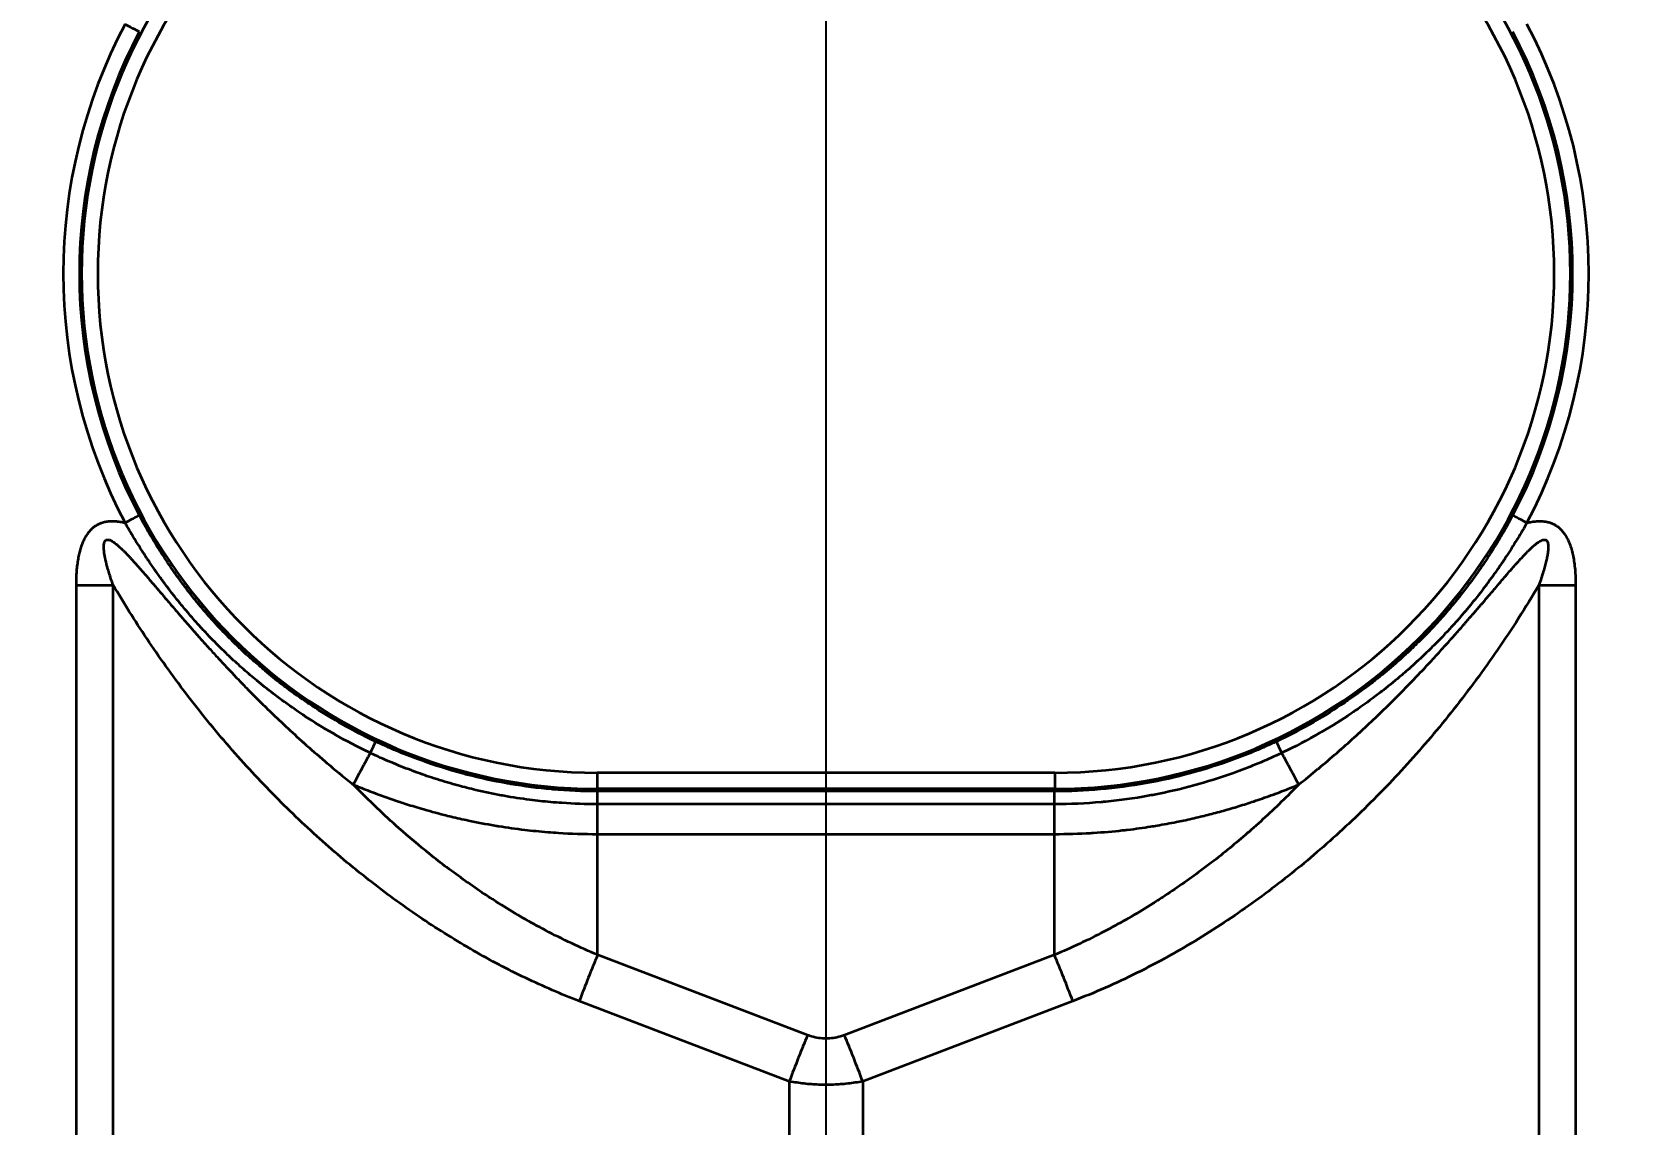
# Model space of a CAD drawing. Header units: millimetres. Extents: x 68 to 2000, y 100 to 2870.
# Drawn here: x 624.77 to 674.15, y 1782.25 to 1816.18 of the extents above; entities that cross this region are included whole.
import ezdxf

# ---------------------------------------------------------------- set-up
doc = ezdxf.new("R2010")
doc.units = ezdxf.units.MM
doc.header["$LTSCALE"] = 10
doc.layers.add('Bemaßung (ISO)', color=7, linetype='Continuous', lineweight=25)
doc.layers.add('Sichtbar schmal (ISO)', color=7, linetype='Continuous', lineweight=35)
doc.styles.add('Notiztext (DIN)', font='verdana.ttf')
doc.dimstyles.new('Standard (DIN)', dxfattribs={"dimscale": 10, "dimtxt": 2.5, "dimasz": 2.5, "dimexe": 2, "dimexo": 4, "dimgap": 0.5, "dimtad": 1, "dimdec": 1, "dimrnd": 1e-08, "dimtxsty": 'Notiztext (DIN)', "dimcen": 0.09, "dimclrd": 256, "dimclre": 256, "dimclrt": 256, "dimadec": 0, "dimazin": 2, "dimtfac": 1, "dimtmove": 0, "dimatfit": 3, "dimfxl": 0, "dimtolj": 1, "dimtzin": 0, "dimlwd": -1, "dimlwe": -1, "dimarcsym": 0})

# ---------------------------------------------------------------- blocks, each defined once
blk = doc.blocks.new('*D75')
at = {"layer": 'Bemaßung (ISO)', "transparency": 16777216}
for p, q in [((649.429, 1980.97), (649.429, 1401.783)), ((589.279, 1533.67), (589.279, 1401.783)), ((564.279, 1421.783), (539.279, 1421.783)), ((589.279, 1421.783), (614.279, 1421.783)), ((614.279, 1421.783), (624.429, 1421.783)), ((649.429, 1421.783), (624.429, 1421.783)), ((674.429, 1421.783), (699.429, 1421.783))]:
    blk.add_line(p, q, dxfattribs=at)
for points in [[(564.279, 1425.95), (564.279, 1417.616), (589.279, 1421.783)], [(674.429, 1425.95), (674.429, 1417.616), (649.429, 1421.783)]]:
    blk.add_solid(points, dxfattribs=at)
at = {"layer": 'Defpoints', "color": 0, "transparency": 16777216}
for p in [(649.429, 2020.97), (589.279, 1573.67), (649.429, 1421.783)]:
    blk.add_point(p, dxfattribs=at)
at = {"layer": 'Bemaßung (ISO)', "transparency": 16777216, "insert": (599.778, 1452.807), "char_height": 25, "attachment_point": 1, "style": 'Notiztext (DIN)'}
blk.add_mtext('\\A1;60', dxfattribs=at)

msp = doc.modelspace()

# ---------------------------------------------------------------- linework, layer by layer
at = {"layer": 'Sichtbar schmal (ISO)'}
for p, q in [((626.157, 1678.345), (626.157, 1798.991)), ((627.298, 1678.346), (627.298, 1798.991)), ((671.561, 1798.991), (671.561, 1678.346)), ((672.702, 1798.991), (672.702, 1678.345)), ((656.529, 1793.161), (642.329, 1793.161)), ((642.329, 1793.161), (642.329, 1792.661)), ((656.529, 1793.161), (656.529, 1792.661)), ((642.329, 1792.586), (642.329, 1792.661)), ((656.529, 1792.661), (642.329, 1792.661)), ((656.529, 1792.586), (642.329, 1792.586)), ((656.529, 1792.586), (656.529, 1792.661)), ((642.339, 1791.257), (642.339, 1792.185)), ((656.52, 1792.185), (642.339, 1792.185)), ((656.52, 1791.257), (656.52, 1792.185)), ((642.339, 1787.504), (642.339, 1791.257)), ((642.339, 1791.257), (656.52, 1791.257)), ((656.52, 1787.504), (656.52, 1791.257)), ((648.859, 1785.012), (642.339, 1787.504)), ((656.52, 1787.504), (650, 1785.012)), ((648.288, 1783.576), (641.768, 1786.068)), ((657.09, 1786.068), (650.571, 1783.576)), ((648.288, 1783.576), (648.288, 1693.771)), ((650.571, 1783.576), (650.571, 1693.771))]:
    msp.add_line(p, q, dxfattribs=at)
for centre, radius, start, end in [((642.329, 1808.67), 16.009, 90, 270), ((656.529, 1808.67), 16.009, 270, 90), ((642.329, 1808.67), 15.509, 90, 270), ((656.529, 1808.67), 15.509, 270, 90)]:
    msp.add_arc(centre, radius, start, end, dxfattribs=at)
for centre, major_axis, ratio, start_param, end_param in [((642.33, 1808.671), (-16.58, 0), 0.999986, 5.797399, 6.769384), ((642.33, 1808.668), (-16.08, 0), 0.999985, 5.797422, 6.769406), ((627.668, 1816.409), (0.442, -0.233), 0.004634, 0.017453, 1.573238), ((656.529, 1808.668), (16.08, 0), 0.999985, 5.796987, 6.768966), ((656.529, 1808.671), (16.58, 0), 0.999986, 5.796989, 6.76897), ((627.672, 1800.921), (0.442, 0.234), 0.004632, 0.017453, 1.568355), ((671.187, 1800.921), (-0.442, 0.234), 0.004625, 4.714839, 6.265732), ((626.157, 1799.043), (-10, 0), 0.005236, 1.570796, 1.685163), ((672.702, 1799.043), (10, 0), 0.005236, 4.598027, 4.712393), ((636.283, 1795.683), (4.738, 8.806), 0.002481, 4.379438, 4.495355), ((635.234, 1793.68), (0.214, 0.452), 0.008914, 4.929257, 6.265731), ((663.625, 1793.68), (-0.214, 0.452), 0.008913, 0.017454, 1.353927), ((662.576, 1795.683), (-4.738, 8.806), 0.002481, 1.787831, 1.903743), ((642.335, 1792.086), (-0.005, 0.5), 0.011378, 4.913245, 6.265597), ((642.339, 1786.042), (1.785, 4.67), 0.108522, 1.294198, 1.606695), ((656.52, 1786.042), (-1.785, 4.67), 0.108522, 4.67649, 4.988987), ((648.859, 1783.55), (1.785, 4.67), 0.108522, 1.294198, 1.606695), ((650, 1783.55), (-1.785, 4.67), 0.108522, 4.67649, 4.988987)]:
    msp.add_ellipse(centre, major_axis=major_axis, ratio=ratio, start_param=start_param, end_param=end_param, dxfattribs=at)
for points, knots in [([(635.448, 1794.132), (635.069, 1794.311), (634.717, 1794.496), (634.389, 1794.681), (634.363, 1794.697), (634.336, 1794.712), (634.31, 1794.727), (634.014, 1794.897), (633.739, 1795.068), (633.482, 1795.237), (633.436, 1795.267), (633.391, 1795.297), (633.347, 1795.327), (633.117, 1795.482), (632.902, 1795.636), (632.699, 1795.787), (632.64, 1795.831), (632.583, 1795.874), (632.527, 1795.918), (632.349, 1796.055), (632.181, 1796.19), (632.021, 1796.323), (631.955, 1796.379), (631.89, 1796.434), (631.827, 1796.488), (631.689, 1796.607), (631.558, 1796.724), (631.433, 1796.839), (631.362, 1796.905), (631.293, 1796.97), (631.226, 1797.034), (631.12, 1797.135), (631.019, 1797.234), (630.922, 1797.332), (630.849, 1797.406), (630.778, 1797.479), (630.709, 1797.551), (630.628, 1797.635), (630.551, 1797.718), (630.476, 1797.8), (630.402, 1797.881), (630.331, 1797.96), (630.262, 1798.038), (630.201, 1798.107), (630.142, 1798.176), (630.085, 1798.243), (630.012, 1798.329), (629.942, 1798.413), (629.875, 1798.496), (629.83, 1798.551), (629.785, 1798.606), (629.742, 1798.66), (629.671, 1798.75), (629.603, 1798.838), (629.537, 1798.924), (629.504, 1798.967), (629.472, 1799.01), (629.441, 1799.052), (629.372, 1799.145), (629.306, 1799.236), (629.243, 1799.324), (629.22, 1799.356), (629.197, 1799.388), (629.175, 1799.42), (629.108, 1799.515), (629.045, 1799.607), (628.985, 1799.697), (628.97, 1799.719), (628.955, 1799.741), (628.94, 1799.764), (628.877, 1799.86), (628.816, 1799.952), (628.759, 1800.043), (628.751, 1800.056), (628.742, 1800.07), (628.734, 1800.083), (628.673, 1800.179), (628.616, 1800.272), (628.562, 1800.361), (628.559, 1800.366), (628.556, 1800.371), (628.553, 1800.377), (628.495, 1800.473), (628.441, 1800.565), (628.39, 1800.653), (628.338, 1800.745), (628.289, 1800.832), (628.243, 1800.915), (628.196, 1801), (628.153, 1801.08), (628.114, 1801.155)], [0, 0, 0, 0, 0.0577988, 0.0577988, 0.0577988, 0.0625, 0.0625, 0.0625, 0.1156003, 0.1156003, 0.1156003, 0.125, 0.125, 0.125, 0.1735609, 0.1735609, 0.1735609, 0.1875, 0.1875, 0.1875, 0.2316449, 0.2316449, 0.2316449, 0.25, 0.25, 0.25, 0.2898426, 0.2898426, 0.2898426, 0.3125, 0.3125, 0.3125, 0.3481391, 0.3481391, 0.3481391, 0.375, 0.375, 0.375, 0.4065243, 0.4065243, 0.4065243, 0.4375, 0.4375, 0.4375, 0.4649874, 0.4649874, 0.4649874, 0.5, 0.5, 0.5, 0.5235207, 0.5235207, 0.5235207, 0.5625, 0.5625, 0.5625, 0.582106, 0.582106, 0.582106, 0.625, 0.625, 0.625, 0.6406883, 0.6406883, 0.6406883, 0.6875, 0.6875, 0.6875, 0.6991957, 0.6991957, 0.6991957, 0.75, 0.75, 0.75, 0.7576453, 0.7576453, 0.7576453, 0.8125, 0.8125, 0.8125, 0.8156382, 0.8156382, 0.8156382, 0.875, 0.875, 0.875, 0.9369329, 0.9369329, 0.9369329, 0.9999999, 0.9999999, 0.9999999, 0.9999999]), ([(670.745, 1801.155), (670.706, 1801.081), (670.663, 1801.001), (670.617, 1800.918), (670.615, 1800.914), (670.613, 1800.91), (670.611, 1800.906), (670.567, 1800.826), (670.519, 1800.741), (670.469, 1800.653), (670.463, 1800.643), (670.457, 1800.633), (670.451, 1800.623), (670.403, 1800.54), (670.352, 1800.452), (670.297, 1800.361), (670.286, 1800.343), (670.275, 1800.325), (670.264, 1800.307), (670.212, 1800.222), (670.158, 1800.134), (670.1, 1800.043), (670.083, 1800.016), (670.065, 1799.988), (670.047, 1799.961), (669.993, 1799.875), (669.935, 1799.787), (669.874, 1799.697), (669.849, 1799.66), (669.824, 1799.622), (669.798, 1799.584), (669.74, 1799.5), (669.679, 1799.413), (669.616, 1799.324), (669.582, 1799.276), (669.546, 1799.227), (669.51, 1799.177), (669.45, 1799.094), (669.387, 1799.01), (669.321, 1798.924), (669.275, 1798.863), (669.227, 1798.801), (669.178, 1798.738), (669.116, 1798.659), (669.051, 1798.578), (668.984, 1798.496), (668.923, 1798.42), (668.859, 1798.344), (668.793, 1798.266), (668.73, 1798.191), (668.664, 1798.115), (668.596, 1798.038), (668.516, 1797.947), (668.433, 1797.854), (668.345, 1797.759), (668.282, 1797.691), (668.217, 1797.621), (668.15, 1797.551), (668.046, 1797.442), (667.936, 1797.331), (667.822, 1797.218), (667.76, 1797.157), (667.697, 1797.096), (667.633, 1797.034), (667.498, 1796.906), (667.357, 1796.775), (667.207, 1796.642), (667.15, 1796.591), (667.092, 1796.54), (667.032, 1796.488), (666.86, 1796.34), (666.677, 1796.188), (666.481, 1796.034), (666.432, 1795.995), (666.383, 1795.957), (666.332, 1795.918), (666.111, 1795.748), (665.875, 1795.576), (665.622, 1795.402), (665.586, 1795.377), (665.549, 1795.352), (665.512, 1795.327), (665.233, 1795.139), (664.933, 1794.95), (664.606, 1794.76), (664.587, 1794.749), (664.568, 1794.738), (664.549, 1794.727), (664.2, 1794.526), (663.82, 1794.325), (663.411, 1794.132)], [0, 0, 0, 0, 0.0625, 0.0625, 0.0625, 0.065442, 0.065442, 0.065442, 0.125, 0.125, 0.125, 0.131677, 0.131677, 0.131677, 0.1875, 0.1875, 0.1875, 0.198454, 0.198454, 0.198454, 0.25, 0.25, 0.25, 0.265226, 0.265226, 0.265226, 0.3125, 0.3125, 0.3125, 0.331872, 0.331872, 0.331872, 0.375, 0.375, 0.375, 0.398489, 0.398489, 0.398489, 0.4375, 0.4375, 0.4375, 0.465154, 0.465154, 0.465154, 0.5, 0.5, 0.5, 0.531901, 0.531901, 0.531901, 0.5625, 0.5625, 0.5625, 0.59874, 0.59874, 0.59874, 0.625, 0.625, 0.625, 0.665687, 0.665687, 0.665687, 0.6875, 0.6875, 0.6875, 0.732754, 0.732754, 0.732754, 0.75, 0.75, 0.75, 0.799976, 0.799976, 0.799976, 0.8125, 0.8125, 0.8125, 0.867207, 0.867207, 0.867207, 0.875, 0.875, 0.875, 0.934067, 0.934067, 0.934067, 0.9375, 0.9375, 0.9375, 1, 1, 1, 1]), ([(635.284, 1793.775), (634.895, 1793.96), (634.533, 1794.151), (634.197, 1794.342), (634.169, 1794.357), (634.142, 1794.373), (634.115, 1794.389), (633.81, 1794.564), (633.527, 1794.739), (633.263, 1794.913), (633.216, 1794.944), (633.169, 1794.975), (633.124, 1795.006), (632.887, 1795.164), (632.665, 1795.322), (632.456, 1795.477), (632.396, 1795.522), (632.337, 1795.567), (632.279, 1795.611), (632.095, 1795.751), (631.921, 1795.89), (631.757, 1796.026), (631.688, 1796.083), (631.621, 1796.139), (631.556, 1796.195), (631.413, 1796.316), (631.278, 1796.436), (631.149, 1796.553), (631.075, 1796.62), (631.004, 1796.686), (630.934, 1796.752), (630.825, 1796.855), (630.72, 1796.957), (630.619, 1797.056), (630.543, 1797.132), (630.469, 1797.206), (630.398, 1797.279), (630.314, 1797.366), (630.233, 1797.45), (630.155, 1797.534), (630.078, 1797.616), (630.005, 1797.697), (629.933, 1797.776), (629.87, 1797.847), (629.808, 1797.916), (629.748, 1797.985), (629.672, 1798.072), (629.599, 1798.158), (629.529, 1798.242), (629.481, 1798.298), (629.435, 1798.354), (629.39, 1798.409), (629.316, 1798.5), (629.244, 1798.59), (629.176, 1798.677), (629.141, 1798.721), (629.107, 1798.765), (629.074, 1798.808), (629.002, 1798.902), (628.932, 1798.994), (628.866, 1799.083), (628.842, 1799.116), (628.818, 1799.148), (628.795, 1799.181), (628.725, 1799.277), (628.658, 1799.37), (628.594, 1799.461), (628.578, 1799.483), (628.563, 1799.506), (628.547, 1799.528), (628.48, 1799.625), (628.416, 1799.719), (628.356, 1799.81), (628.347, 1799.824), (628.338, 1799.837), (628.329, 1799.851), (628.264, 1799.948), (628.204, 1800.041), (628.147, 1800.131), (628.143, 1800.136), (628.14, 1800.142), (628.137, 1800.147), (628.075, 1800.243), (628.018, 1800.336), (627.964, 1800.424), (627.908, 1800.516), (627.856, 1800.603), (627.808, 1800.686), (627.759, 1800.77), (627.713, 1800.849), (627.672, 1800.924)], [0, 0, 0, 0, 0.0577983, 0.0577983, 0.0577983, 0.0625, 0.0625, 0.0625, 0.1155992, 0.1155992, 0.1155992, 0.125, 0.125, 0.125, 0.1735601, 0.1735601, 0.1735601, 0.1875, 0.1875, 0.1875, 0.2316438, 0.2316438, 0.2316438, 0.25, 0.25, 0.25, 0.2898416, 0.2898416, 0.2898416, 0.3125, 0.3125, 0.3125, 0.3481379, 0.3481379, 0.3481379, 0.375, 0.375, 0.375, 0.406523, 0.406523, 0.406523, 0.4375, 0.4375, 0.4375, 0.4649861, 0.4649861, 0.4649861, 0.5, 0.5, 0.5, 0.5235193, 0.5235193, 0.5235193, 0.5625, 0.5625, 0.5625, 0.5821045, 0.5821045, 0.5821045, 0.625, 0.625, 0.625, 0.6406866, 0.6406866, 0.6406866, 0.6875, 0.6875, 0.6875, 0.699194, 0.699194, 0.699194, 0.75, 0.75, 0.75, 0.7576433, 0.7576433, 0.7576433, 0.8125, 0.8125, 0.8125, 0.8156364, 0.8156364, 0.8156364, 0.875, 0.875, 0.875, 0.9369325, 0.9369325, 0.9369325, 0.9999999, 0.9999999, 0.9999999, 0.9999999]), ([(671.187, 1800.924), (671.146, 1800.85), (671.101, 1800.771), (671.052, 1800.688), (671.05, 1800.684), (671.048, 1800.68), (671.045, 1800.676), (670.999, 1800.597), (670.949, 1800.512), (670.895, 1800.424), (670.889, 1800.414), (670.883, 1800.404), (670.876, 1800.394), (670.825, 1800.31), (670.77, 1800.223), (670.712, 1800.131), (670.701, 1800.113), (670.689, 1800.095), (670.678, 1800.077), (670.623, 1799.991), (670.565, 1799.902), (670.503, 1799.81), (670.485, 1799.783), (670.467, 1799.755), (670.448, 1799.728), (670.39, 1799.641), (670.329, 1799.552), (670.265, 1799.461), (670.238, 1799.423), (670.211, 1799.385), (670.184, 1799.347), (670.123, 1799.261), (670.059, 1799.173), (669.993, 1799.083), (669.956, 1799.034), (669.919, 1798.984), (669.881, 1798.934), (669.818, 1798.85), (669.752, 1798.765), (669.683, 1798.677), (669.635, 1798.615), (669.584, 1798.552), (669.533, 1798.488), (669.468, 1798.407), (669.4, 1798.325), (669.33, 1798.242), (669.266, 1798.165), (669.2, 1798.087), (669.131, 1798.008), (669.065, 1797.932), (668.996, 1797.854), (668.926, 1797.776), (668.842, 1797.683), (668.755, 1797.588), (668.664, 1797.492), (668.599, 1797.422), (668.531, 1797.351), (668.461, 1797.279), (668.353, 1797.168), (668.24, 1797.055), (668.121, 1796.939), (668.057, 1796.878), (667.992, 1796.815), (667.925, 1796.752), (667.786, 1796.621), (667.639, 1796.487), (667.484, 1796.351), (667.425, 1796.299), (667.365, 1796.247), (667.303, 1796.195), (667.125, 1796.043), (666.936, 1795.887), (666.734, 1795.73), (666.684, 1795.69), (666.632, 1795.651), (666.58, 1795.611), (666.352, 1795.437), (666.109, 1795.26), (665.848, 1795.082), (665.811, 1795.057), (665.773, 1795.031), (665.735, 1795.006), (665.448, 1794.813), (665.139, 1794.618), (664.803, 1794.423), (664.783, 1794.411), (664.764, 1794.4), (664.744, 1794.389), (664.385, 1794.182), (663.995, 1793.975), (663.575, 1793.775)], [0, 0, 0, 0, 0.0625, 0.0625, 0.0625, 0.0654417, 0.0654417, 0.0654417, 0.125, 0.125, 0.125, 0.131676, 0.131676, 0.131676, 0.1875, 0.1875, 0.1875, 0.1984546, 0.1984546, 0.1984546, 0.25, 0.25, 0.25, 0.2652259, 0.2652259, 0.2652259, 0.3125, 0.3125, 0.3125, 0.331872, 0.331872, 0.331872, 0.375, 0.375, 0.375, 0.3984893, 0.3984893, 0.3984893, 0.4375, 0.4375, 0.4375, 0.4651543, 0.4651543, 0.4651543, 0.5, 0.5, 0.5, 0.5319011, 0.5319011, 0.5319011, 0.5625, 0.5625, 0.5625, 0.5987406, 0.5987406, 0.5987406, 0.625, 0.625, 0.625, 0.6656872, 0.6656872, 0.6656872, 0.6875, 0.6875, 0.6875, 0.7327539, 0.7327539, 0.7327539, 0.75, 0.75, 0.75, 0.7999763, 0.7999763, 0.7999763, 0.8125, 0.8125, 0.8125, 0.8672071, 0.8672071, 0.8672071, 0.875, 0.875, 0.875, 0.9340675, 0.9340675, 0.9340675, 0.9375, 0.9375, 0.9375, 0.9999998, 0.9999998, 0.9999998, 0.9999998]), ([(671.187, 1800.924), (671.239, 1800.937), (671.34, 1800.958), (671.485, 1800.976), (671.624, 1800.98), (671.753, 1800.968), (671.871, 1800.942), (671.975, 1800.904), (672.068, 1800.857), (672.155, 1800.798), (672.244, 1800.719), (672.329, 1800.621), (672.405, 1800.506), (672.473, 1800.376), (672.533, 1800.23), (672.584, 1800.066), (672.626, 1799.886), (672.659, 1799.691), (672.684, 1799.478), (672.699, 1799.246), (672.702, 1799.078), (672.702, 1798.991)], [0.0000001, 0.0000001, 0.0000001, 0.0000001, 0.0526316, 0.1052632, 0.1578947, 0.2105263, 0.2631579, 0.3157895, 0.3684211, 0.4210526, 0.4736842, 0.5263158, 0.5789474, 0.6315789, 0.6842105, 0.7368421, 0.7894737, 0.8421053, 0.8947368, 0.9473684, 0.9999992, 0.9999992, 0.9999992, 0.9999992]), ([(627.298, 1798.991), (627.274, 1799.058), (627.252, 1799.122), (627.232, 1799.183), (627.212, 1799.245), (627.193, 1799.303), (627.176, 1799.36), (627.158, 1799.416), (627.142, 1799.47), (627.128, 1799.522), (627.127, 1799.526), (627.126, 1799.529), (627.125, 1799.533), (627.112, 1799.581), (627.099, 1799.627), (627.088, 1799.671), (627.087, 1799.675), (627.086, 1799.68), (627.085, 1799.684), (627.075, 1799.727), (627.065, 1799.768), (627.057, 1799.807), (627.056, 1799.811), (627.055, 1799.816), (627.054, 1799.821), (627.046, 1799.859), (627.039, 1799.895), (627.033, 1799.929), (627.032, 1799.934), (627.031, 1799.939), (627.03, 1799.944), (627.025, 1799.977), (627.021, 1800.008), (627.017, 1800.038), (627.016, 1800.043), (627.016, 1800.048), (627.015, 1800.054), (627.012, 1800.082), (627.01, 1800.108), (627.009, 1800.133), (627.009, 1800.139), (627.009, 1800.144), (627.008, 1800.149), (627.008, 1800.173), (627.008, 1800.195), (627.009, 1800.215), (627.009, 1800.22), (627.01, 1800.225), (627.01, 1800.23), (627.012, 1800.249), (627.014, 1800.266), (627.017, 1800.282), (627.018, 1800.286), (627.019, 1800.291), (627.02, 1800.295), (627.024, 1800.309), (627.028, 1800.322), (627.033, 1800.333), (627.034, 1800.336), (627.036, 1800.34), (627.037, 1800.343), (627.043, 1800.353), (627.048, 1800.361), (627.054, 1800.368), (627.057, 1800.37), (627.059, 1800.373), (627.061, 1800.375), (627.068, 1800.381), (627.075, 1800.386), (627.082, 1800.39), (627.085, 1800.392), (627.089, 1800.393), (627.092, 1800.394), (627.1, 1800.397), (627.109, 1800.399), (627.118, 1800.4), (627.123, 1800.401), (627.127, 1800.401), (627.132, 1800.401), (627.142, 1800.4), (627.154, 1800.399), (627.166, 1800.396), (627.172, 1800.395), (627.178, 1800.393), (627.185, 1800.391), (627.197, 1800.387), (627.211, 1800.382), (627.225, 1800.375), (627.233, 1800.371), (627.241, 1800.367), (627.25, 1800.363), (627.265, 1800.355), (627.28, 1800.345), (627.296, 1800.335), (627.306, 1800.329), (627.316, 1800.322), (627.326, 1800.315), (627.343, 1800.303), (627.36, 1800.29), (627.378, 1800.276), (627.389, 1800.267), (627.401, 1800.258), (627.414, 1800.248), (627.432, 1800.233), (627.45, 1800.217), (627.469, 1800.2), (627.483, 1800.188), (627.497, 1800.176), (627.511, 1800.162), (627.53, 1800.145), (627.55, 1800.127), (627.569, 1800.108), (627.585, 1800.092), (627.601, 1800.077), (627.618, 1800.061), (627.637, 1800.041), (627.657, 1800.021), (627.678, 1800), (627.696, 1799.982), (627.714, 1799.963), (627.732, 1799.944), (627.752, 1799.923), (627.773, 1799.901), (627.794, 1799.878), (627.814, 1799.857), (627.834, 1799.835), (627.855, 1799.813), (627.876, 1799.79), (627.897, 1799.767), (627.919, 1799.743), (627.941, 1799.718), (627.964, 1799.693), (627.988, 1799.667), (628.009, 1799.643), (628.031, 1799.618), (628.054, 1799.593), (628.079, 1799.564), (628.105, 1799.535), (628.131, 1799.505), (628.154, 1799.479), (628.176, 1799.453), (628.2, 1799.426), (628.228, 1799.394), (628.257, 1799.36), (628.287, 1799.325), (628.311, 1799.298), (628.334, 1799.271), (628.358, 1799.243), (628.391, 1799.205), (628.424, 1799.166), (628.458, 1799.127), (628.482, 1799.099), (628.507, 1799.07), (628.532, 1799.041), (628.568, 1798.998), (628.606, 1798.954), (628.645, 1798.908), (628.67, 1798.879), (628.695, 1798.849), (628.721, 1798.819), (628.762, 1798.77), (628.805, 1798.72), (628.849, 1798.668), (628.875, 1798.638), (628.901, 1798.607), (628.927, 1798.576), (628.975, 1798.521), (629.023, 1798.464), (629.073, 1798.405), (629.1, 1798.374), (629.127, 1798.343), (629.154, 1798.311), (629.208, 1798.248), (629.263, 1798.184), (629.321, 1798.117), (629.348, 1798.085), (629.376, 1798.053), (629.404, 1798.02), (629.465, 1797.95), (629.529, 1797.877), (629.594, 1797.801), (629.622, 1797.769), (629.651, 1797.736), (629.68, 1797.703), (629.75, 1797.623), (629.822, 1797.541), (629.897, 1797.457), (629.925, 1797.424), (629.955, 1797.391), (629.984, 1797.358), (630.064, 1797.269), (630.146, 1797.177), (630.23, 1797.083), (630.26, 1797.051), (630.289, 1797.018), (630.319, 1796.985), (630.408, 1796.887), (630.501, 1796.785), (630.597, 1796.681), (630.626, 1796.649), (630.656, 1796.618), (630.686, 1796.585), (630.787, 1796.476), (630.892, 1796.365), (631.001, 1796.25), (631.03, 1796.219), (631.059, 1796.188), (631.089, 1796.156), (631.204, 1796.036), (631.323, 1795.912), (631.449, 1795.784), (631.478, 1795.755), (631.507, 1795.725), (631.537, 1795.695), (631.668, 1795.561), (631.805, 1795.424), (631.949, 1795.282), (631.978, 1795.253), (632.007, 1795.225), (632.036, 1795.196), (632.187, 1795.049), (632.346, 1794.896), (632.513, 1794.738), (632.54, 1794.712), (632.569, 1794.685), (632.597, 1794.659), (632.771, 1794.495), (632.955, 1794.326), (633.149, 1794.151), (633.175, 1794.127), (633.202, 1794.103), (633.229, 1794.079), (633.431, 1793.899), (633.643, 1793.713), (633.87, 1793.521), (633.894, 1793.5), (633.919, 1793.479), (633.944, 1793.458), (634.178, 1793.259), (634.427, 1793.055), (634.69, 1792.845), (634.712, 1792.828), (634.733, 1792.811), (634.755, 1792.794)], [0, 0, 0, 0, 0.0238095, 0.0238095, 0.0238095, 0.047619, 0.047619, 0.047619, 0.0714286, 0.0714286, 0.0714286, 0.0730397, 0.0730397, 0.0730397, 0.0952381, 0.0952381, 0.0952381, 0.0973869, 0.0973869, 0.0973869, 0.1190476, 0.1190476, 0.1190476, 0.1217349, 0.1217349, 0.1217349, 0.1428571, 0.1428571, 0.1428571, 0.1460815, 0.1460815, 0.1460815, 0.1666667, 0.1666667, 0.1666667, 0.1704259, 0.1704259, 0.1704259, 0.1904762, 0.1904762, 0.1904762, 0.1947685, 0.1947685, 0.1947685, 0.2142857, 0.2142857, 0.2142857, 0.2191149, 0.2191149, 0.2191149, 0.2380952, 0.2380952, 0.2380952, 0.2434706, 0.2434706, 0.2434706, 0.2619048, 0.2619048, 0.2619048, 0.2678471, 0.2678471, 0.2678471, 0.2857143, 0.2857143, 0.2857143, 0.2922103, 0.2922103, 0.2922103, 0.3095238, 0.3095238, 0.3095238, 0.3165153, 0.3165153, 0.3165153, 0.3333333, 0.3333333, 0.3333333, 0.3408386, 0.3408386, 0.3408386, 0.3571429, 0.3571429, 0.3571429, 0.365189, 0.365189, 0.365189, 0.3809524, 0.3809524, 0.3809524, 0.3895489, 0.3895489, 0.3895489, 0.4047619, 0.4047619, 0.4047619, 0.4138933, 0.4138933, 0.4138933, 0.4285714, 0.4285714, 0.4285714, 0.4382288, 0.4382288, 0.4382288, 0.452381, 0.452381, 0.452381, 0.4625809, 0.4625809, 0.4625809, 0.4761905, 0.4761905, 0.4761905, 0.4869349, 0.4869349, 0.4869349, 0.5, 0.5, 0.5, 0.5112821, 0.5112821, 0.5112821, 0.5238095, 0.5238095, 0.5238095, 0.535623, 0.535623, 0.535623, 0.547619, 0.547619, 0.547619, 0.5599681, 0.5599681, 0.5599681, 0.5714286, 0.5714286, 0.5714286, 0.5843144, 0.5843144, 0.5843144, 0.5952381, 0.5952381, 0.5952381, 0.6086602, 0.6086602, 0.6086602, 0.6190476, 0.6190476, 0.6190476, 0.6330074, 0.6330074, 0.6330074, 0.6428571, 0.6428571, 0.6428571, 0.6573547, 0.6573547, 0.6573547, 0.6666667, 0.6666667, 0.6666667, 0.6816997, 0.6816997, 0.6816997, 0.6904762, 0.6904762, 0.6904762, 0.7060453, 0.7060453, 0.7060453, 0.7142857, 0.7142857, 0.7142857, 0.7303909, 0.7303909, 0.7303909, 0.7380952, 0.7380952, 0.7380952, 0.7547367, 0.7547367, 0.7547367, 0.7619048, 0.7619048, 0.7619048, 0.7790864, 0.7790864, 0.7790864, 0.7857143, 0.7857143, 0.7857143, 0.8034355, 0.8034355, 0.8034355, 0.8095238, 0.8095238, 0.8095238, 0.8277785, 0.8277785, 0.8277785, 0.8333333, 0.8333333, 0.8333333, 0.8521213, 0.8521213, 0.8521213, 0.8571429, 0.8571429, 0.8571429, 0.8764683, 0.8764683, 0.8764683, 0.8809524, 0.8809524, 0.8809524, 0.9008151, 0.9008151, 0.9008151, 0.9047619, 0.9047619, 0.9047619, 0.9251627, 0.9251627, 0.9251627, 0.9285714, 0.9285714, 0.9285714, 0.9495084, 0.9495084, 0.9495084, 0.952381, 0.952381, 0.952381, 0.9738586, 0.9738586, 0.9738586, 0.9761905, 0.9761905, 0.9761905, 0.998194, 0.998194, 0.998194, 0.9999999, 0.9999999, 0.9999999, 0.9999999]), ([(664.104, 1792.794), (664.309, 1792.956), (664.509, 1793.118), (664.702, 1793.279), (664.732, 1793.304), (664.762, 1793.329), (664.792, 1793.354), (664.984, 1793.515), (665.17, 1793.674), (665.351, 1793.832), (665.378, 1793.857), (665.406, 1793.881), (665.433, 1793.905), (665.614, 1794.064), (665.79, 1794.222), (665.963, 1794.381), (665.988, 1794.404), (666.014, 1794.428), (666.039, 1794.451), (666.212, 1794.611), (666.381, 1794.77), (666.549, 1794.931), (666.573, 1794.954), (666.597, 1794.977), (666.62, 1795), (666.788, 1795.162), (666.954, 1795.325), (667.116, 1795.487), (667.139, 1795.51), (667.161, 1795.532), (667.183, 1795.554), (667.345, 1795.717), (667.504, 1795.88), (667.655, 1796.037), (667.675, 1796.057), (667.695, 1796.078), (667.714, 1796.099), (667.864, 1796.254), (668.004, 1796.404), (668.136, 1796.545), (668.153, 1796.564), (668.17, 1796.582), (668.186, 1796.6), (668.316, 1796.739), (668.436, 1796.871), (668.549, 1796.996), (668.563, 1797.011), (668.578, 1797.027), (668.592, 1797.042), (668.703, 1797.166), (668.808, 1797.282), (668.906, 1797.394), (668.918, 1797.407), (668.93, 1797.421), (668.942, 1797.434), (669.04, 1797.545), (669.133, 1797.651), (669.221, 1797.752), (669.232, 1797.763), (669.242, 1797.775), (669.252, 1797.787), (669.34, 1797.887), (669.422, 1797.983), (669.501, 1798.074), (669.51, 1798.085), (669.519, 1798.095), (669.528, 1798.105), (669.606, 1798.196), (669.681, 1798.283), (669.752, 1798.366), (669.76, 1798.375), (669.767, 1798.384), (669.775, 1798.393), (669.846, 1798.475), (669.913, 1798.554), (669.977, 1798.63), (669.984, 1798.638), (669.99, 1798.645), (669.997, 1798.653), (670.061, 1798.728), (670.122, 1798.8), (670.181, 1798.869), (670.186, 1798.875), (670.192, 1798.882), (670.198, 1798.889), (670.256, 1798.957), (670.312, 1799.023), (670.365, 1799.085), (670.37, 1799.091), (670.375, 1799.097), (670.38, 1799.103), (670.433, 1799.165), (670.484, 1799.224), (670.533, 1799.28), (670.537, 1799.286), (670.542, 1799.291), (670.546, 1799.296), (670.595, 1799.352), (670.641, 1799.406), (670.686, 1799.457), (670.69, 1799.461), (670.694, 1799.466), (670.697, 1799.47), (670.742, 1799.521), (670.785, 1799.57), (670.826, 1799.616), (670.829, 1799.62), (670.833, 1799.624), (670.836, 1799.628), (670.877, 1799.674), (670.917, 1799.718), (670.955, 1799.76), (670.958, 1799.763), (670.961, 1799.767), (670.964, 1799.77), (671.002, 1799.812), (671.039, 1799.852), (671.075, 1799.89), (671.078, 1799.893), (671.081, 1799.895), (671.083, 1799.898), (671.119, 1799.936), (671.154, 1799.972), (671.187, 1800.006), (671.19, 1800.009), (671.192, 1800.011), (671.195, 1800.014), (671.228, 1800.048), (671.26, 1800.08), (671.291, 1800.109), (671.325, 1800.141), (671.357, 1800.171), (671.387, 1800.198), (671.418, 1800.225), (671.447, 1800.25), (671.475, 1800.272), (671.503, 1800.293), (671.529, 1800.313), (671.554, 1800.329), (671.579, 1800.346), (671.602, 1800.359), (671.624, 1800.37), (671.646, 1800.381), (671.665, 1800.389), (671.684, 1800.394), (671.702, 1800.399), (671.718, 1800.401), (671.732, 1800.401), (671.747, 1800.4), (671.759, 1800.398), (671.77, 1800.393), (671.782, 1800.388), (671.792, 1800.381), (671.801, 1800.372), (671.81, 1800.363), (671.818, 1800.351), (671.825, 1800.336), (671.832, 1800.321), (671.838, 1800.302), (671.842, 1800.281), (671.846, 1800.259), (671.849, 1800.234), (671.85, 1800.207), (671.851, 1800.18), (671.851, 1800.149), (671.849, 1800.116), (671.847, 1800.083), (671.843, 1800.047), (671.838, 1800.009), (671.833, 1799.97), (671.826, 1799.928), (671.818, 1799.883), (671.809, 1799.838), (671.799, 1799.791), (671.787, 1799.74), (671.776, 1799.69), (671.762, 1799.637), (671.747, 1799.581), (671.732, 1799.524), (671.715, 1799.466), (671.696, 1799.403), (671.678, 1799.341), (671.657, 1799.276), (671.635, 1799.207), (671.612, 1799.139), (671.588, 1799.067), (671.561, 1798.991)], [0, 0, 0, 0, 0.021105, 0.021105, 0.021105, 0.02439, 0.02439, 0.02439, 0.045572, 0.045572, 0.045572, 0.04878, 0.04878, 0.04878, 0.070045, 0.070045, 0.070045, 0.073171, 0.073171, 0.073171, 0.094518, 0.094518, 0.094518, 0.097561, 0.097561, 0.097561, 0.119006, 0.119006, 0.119006, 0.121951, 0.121951, 0.121951, 0.14349, 0.14349, 0.14349, 0.146341, 0.146341, 0.146341, 0.167946, 0.167946, 0.167946, 0.170732, 0.170732, 0.170732, 0.192402, 0.192402, 0.192402, 0.195122, 0.195122, 0.195122, 0.216875, 0.216875, 0.216875, 0.219512, 0.219512, 0.219512, 0.241352, 0.241352, 0.241352, 0.243902, 0.243902, 0.243902, 0.265826, 0.265826, 0.265826, 0.268293, 0.268293, 0.268293, 0.290298, 0.290298, 0.290298, 0.292683, 0.292683, 0.292683, 0.31477, 0.31477, 0.31477, 0.317073, 0.317073, 0.317073, 0.339244, 0.339244, 0.339244, 0.341463, 0.341463, 0.341463, 0.363716, 0.363716, 0.363716, 0.365854, 0.365854, 0.365854, 0.388188, 0.388188, 0.388188, 0.390244, 0.390244, 0.390244, 0.412661, 0.412661, 0.412661, 0.414634, 0.414634, 0.414634, 0.437133, 0.437133, 0.437133, 0.439024, 0.439024, 0.439024, 0.461605, 0.461605, 0.461605, 0.463415, 0.463415, 0.463415, 0.486079, 0.486079, 0.486079, 0.487805, 0.487805, 0.487805, 0.510553, 0.510553, 0.510553, 0.512195, 0.512195, 0.512195, 0.535025, 0.535025, 0.535025, 0.559497, 0.559497, 0.559497, 0.58397, 0.58397, 0.58397, 0.608442, 0.608442, 0.608442, 0.632914, 0.632914, 0.632914, 0.657383, 0.657383, 0.657383, 0.681853, 0.681853, 0.681853, 0.706319, 0.706319, 0.706319, 0.730789, 0.730789, 0.730789, 0.755276, 0.755276, 0.755276, 0.779753, 0.779753, 0.779753, 0.804221, 0.804221, 0.804221, 0.828692, 0.828692, 0.828692, 0.853165, 0.853165, 0.853165, 0.877638, 0.877638, 0.877638, 0.90211, 0.90211, 0.90211, 0.926583, 0.926583, 0.926583, 0.951055, 0.951055, 0.951055, 0.975528, 0.975528, 0.975528, 1, 1, 1, 1]), ([(671.561, 1798.991), (671.149, 1798.296), (670.295, 1796.958), (668.925, 1795.104), (667.487, 1793.406), (665.961, 1791.832), (664.373, 1790.409), (662.789, 1789.171), (661.02, 1787.983), (659.088, 1786.909), (657.767, 1786.327), (657.09, 1786.068)], [0.0000002, 0.0000002, 0.0000002, 0.0000002, 0.1111111, 0.2222222, 0.3333333, 0.4444444, 0.5555556, 0.6666667, 0.7777778, 0.8888889, 1, 1, 1, 1]), ([(642.339, 1792.185), (641.97, 1792.185), (641.601, 1792.198), (641.231, 1792.222), (641.116, 1792.23), (641, 1792.239), (640.885, 1792.249), (640.668, 1792.268), (640.451, 1792.292), (640.235, 1792.32), (639.968, 1792.354), (639.702, 1792.395), (639.436, 1792.442), (639.406, 1792.448), (639.376, 1792.453), (639.345, 1792.459), (639.08, 1792.508), (638.817, 1792.564), (638.555, 1792.625), (638.373, 1792.668), (638.192, 1792.714), (638.013, 1792.763), (637.956, 1792.779), (637.9, 1792.795), (637.843, 1792.811), (637.622, 1792.874), (637.401, 1792.941), (637.182, 1793.013), (636.995, 1793.075), (636.809, 1793.141), (636.624, 1793.209), (636.598, 1793.219), (636.572, 1793.229), (636.546, 1793.238), (636.336, 1793.317), (636.128, 1793.401), (635.922, 1793.488), (635.707, 1793.579), (635.494, 1793.675), (635.284, 1793.775)], [0, 0, 0, 0, 0.152288, 0.152288, 0.152288, 0.2, 0.2, 0.2, 0.2894558, 0.2894558, 0.2894558, 0.4, 0.4, 0.4, 0.4126672, 0.4126672, 0.4126672, 0.5233343, 0.5233343, 0.5233343, 0.6, 0.6, 0.6, 0.6240711, 0.6240711, 0.6240711, 0.7188625, 0.7188625, 0.7188625, 0.8, 0.8, 0.8, 0.8115256, 0.8115256, 0.8115256, 0.9038758, 0.9038758, 0.9038758, 0.9999992, 0.9999992, 0.9999992, 0.9999992]), ([(642.329, 1792.586), (641.868, 1792.586), (641.406, 1792.606), (640.945, 1792.645), (640.934, 1792.646), (640.923, 1792.647), (640.912, 1792.648), (640.488, 1792.686), (640.065, 1792.74), (639.646, 1792.811), (639.597, 1792.819), (639.548, 1792.828), (639.5, 1792.836), (639.094, 1792.909), (638.691, 1792.997), (638.293, 1793.1), (638.232, 1793.116), (638.172, 1793.132), (638.111, 1793.149), (637.696, 1793.261), (637.285, 1793.391), (636.88, 1793.537), (636.839, 1793.551), (636.798, 1793.566), (636.757, 1793.582), (636.312, 1793.746), (635.876, 1793.929), (635.448, 1794.132)], [0, 0, 0, 0, 0.195334, 0.195334, 0.195334, 0.2, 0.2, 0.2, 0.379217, 0.379217, 0.379217, 0.4, 0.4, 0.4, 0.573563, 0.573563, 0.573563, 0.6, 0.6, 0.6, 0.781518, 0.781518, 0.781518, 0.8, 0.8, 0.8, 1, 1, 1, 1]), ([(663.575, 1793.775), (663.148, 1793.572), (662.711, 1793.387), (662.267, 1793.221), (662.256, 1793.217), (662.245, 1793.213), (662.234, 1793.209), (661.827, 1793.058), (661.414, 1792.923), (660.996, 1792.805), (660.946, 1792.791), (660.896, 1792.777), (660.846, 1792.763), (660.441, 1792.653), (660.032, 1792.558), (659.62, 1792.479), (659.554, 1792.466), (659.488, 1792.454), (659.422, 1792.442), (658.991, 1792.365), (658.556, 1792.305), (658.12, 1792.263), (658.071, 1792.258), (658.023, 1792.254), (657.974, 1792.249), (657.49, 1792.206), (657.004, 1792.185), (656.52, 1792.185)], [0, 0, 0, 0, 0.195231, 0.195231, 0.195231, 0.2, 0.2, 0.2, 0.37876, 0.37876, 0.37876, 0.4, 0.4, 0.4, 0.572494, 0.572494, 0.572494, 0.6, 0.6, 0.6, 0.779957, 0.779957, 0.779957, 0.8, 0.8, 0.8, 1, 1, 1, 1]), ([(663.411, 1794.132), (662.983, 1793.929), (662.547, 1793.746), (662.102, 1793.582), (661.658, 1793.418), (661.206, 1793.273), (660.748, 1793.149), (660.29, 1793.024), (659.826, 1792.92), (659.359, 1792.836), (658.891, 1792.753), (658.42, 1792.69), (657.947, 1792.648), (657.475, 1792.606), (657.002, 1792.586), (656.529, 1792.586)], [0, 0, 0, 0, 0.2, 0.2, 0.2, 0.4, 0.4, 0.4, 0.6, 0.6, 0.6, 0.8, 0.8, 0.8, 1, 1, 1, 1]), ([(642.339, 1787.504), (641.793, 1787.732), (641.254, 1787.987), (640.729, 1788.263), (640.666, 1788.296), (640.604, 1788.329), (640.542, 1788.363), (640.083, 1788.611), (639.633, 1788.875), (639.182, 1789.162), (639.062, 1789.239), (638.941, 1789.318), (638.82, 1789.398), (638.43, 1789.657), (638.04, 1789.933), (637.655, 1790.224), (637.477, 1790.359), (637.3, 1790.497), (637.124, 1790.638), (636.802, 1790.895), (636.484, 1791.163), (636.171, 1791.44), (635.942, 1791.643), (635.715, 1791.851), (635.492, 1792.064), (635.242, 1792.301), (634.997, 1792.544), (634.755, 1792.794)], [0, 0, 0, 0, 0.2, 0.2, 0.2, 0.22375, 0.22375, 0.22375, 0.4, 0.4, 0.4, 0.447183, 0.447183, 0.447183, 0.6, 0.6, 0.6, 0.670747, 0.670747, 0.670747, 0.8, 0.8, 0.8, 0.894623, 0.894623, 0.894623, 1, 1, 1, 1]), ([(634.755, 1792.794), (634.819, 1792.767), (634.882, 1792.742), (634.946, 1792.716), (635.113, 1792.649), (635.281, 1792.583), (635.45, 1792.52), (635.683, 1792.433), (635.918, 1792.351), (636.153, 1792.272), (636.215, 1792.251), (636.278, 1792.231), (636.341, 1792.211), (636.513, 1792.155), (636.686, 1792.102), (636.859, 1792.051), (637.095, 1791.982), (637.332, 1791.917), (637.576, 1791.855), (637.647, 1791.837), (637.718, 1791.819), (637.791, 1791.802), (637.966, 1791.76), (638.145, 1791.719), (638.33, 1791.679), (638.591, 1791.624), (638.864, 1791.572), (639.153, 1791.523), (639.195, 1791.516), (639.238, 1791.509), (639.281, 1791.502), (639.532, 1791.462), (639.796, 1791.424), (640.075, 1791.391), (640.305, 1791.364), (640.545, 1791.339), (640.799, 1791.319), (640.906, 1791.31), (641.015, 1791.302), (641.127, 1791.295), (641.503, 1791.271), (641.909, 1791.257), (642.339, 1791.257)], [0, 0, 0, 0, 0.030575, 0.030575, 0.030575, 0.111111, 0.111111, 0.111111, 0.222222, 0.222222, 0.222222, 0.251884, 0.251884, 0.251884, 0.333333, 0.333333, 0.333333, 0.444444, 0.444444, 0.444444, 0.476895, 0.476895, 0.476895, 0.555556, 0.555556, 0.555556, 0.666667, 0.666667, 0.666667, 0.682953, 0.682953, 0.682953, 0.777778, 0.777778, 0.777778, 0.855925, 0.855925, 0.855925, 0.888889, 0.888889, 0.888889, 1, 1, 1, 1]), ([(656.52, 1791.257), (656.913, 1791.257), (657.286, 1791.269), (657.635, 1791.289), (657.667, 1791.291), (657.7, 1791.293), (657.732, 1791.295), (658.048, 1791.315), (658.345, 1791.342), (658.625, 1791.373), (658.678, 1791.379), (658.731, 1791.385), (658.783, 1791.391), (659.037, 1791.421), (659.278, 1791.455), (659.508, 1791.491), (659.574, 1791.501), (659.64, 1791.512), (659.705, 1791.523), (659.914, 1791.558), (660.114, 1791.595), (660.307, 1791.634), (660.382, 1791.649), (660.455, 1791.664), (660.528, 1791.679), (660.707, 1791.717), (660.881, 1791.757), (661.051, 1791.798), (661.129, 1791.817), (661.206, 1791.836), (661.282, 1791.855), (661.444, 1791.896), (661.604, 1791.939), (661.762, 1791.983), (661.841, 1792.005), (661.92, 1792.028), (661.999, 1792.051), (662.159, 1792.098), (662.319, 1792.147), (662.479, 1792.198), (662.555, 1792.222), (662.63, 1792.247), (662.706, 1792.272), (662.887, 1792.333), (663.068, 1792.396), (663.249, 1792.461), (663.302, 1792.481), (663.355, 1792.5), (663.409, 1792.52), (663.642, 1792.607), (663.874, 1792.699), (664.104, 1792.794)], [0, 0, 0, 0, 0.1016267, 0.1016267, 0.1016267, 0.1111111, 0.1111111, 0.1111111, 0.2044641, 0.2044641, 0.2044641, 0.2222222, 0.2222222, 0.2222222, 0.3083735, 0.3083735, 0.3083735, 0.3333333, 0.3333333, 0.3333333, 0.413571, 0.413571, 0.413571, 0.4444444, 0.4444444, 0.4444444, 0.520719, 0.520719, 0.520719, 0.5555556, 0.5555556, 0.5555556, 0.6295907, 0.6295907, 0.6295907, 0.6666667, 0.6666667, 0.6666667, 0.74212, 0.74212, 0.74212, 0.7777778, 0.7777778, 0.7777778, 0.8634974, 0.8634974, 0.8634974, 0.8888889, 0.8888889, 0.8888889, 0.9999987, 0.9999987, 0.9999987, 0.9999987]), ([(664.104, 1792.794), (664.041, 1792.728), (663.977, 1792.664), (663.913, 1792.599), (663.543, 1792.226), (663.164, 1791.865), (662.78, 1791.522), (662.693, 1791.444), (662.606, 1791.367), (662.518, 1791.291), (662.153, 1790.973), (661.782, 1790.669), (661.394, 1790.369), (661.287, 1790.287), (661.178, 1790.205), (661.068, 1790.123), (660.684, 1789.837), (660.284, 1789.557), (659.871, 1789.288), (659.774, 1789.225), (659.676, 1789.162), (659.578, 1789.1), (659.138, 1788.823), (658.685, 1788.559), (658.226, 1788.314), (658.171, 1788.285), (658.116, 1788.256), (658.06, 1788.227), (657.556, 1787.964), (657.046, 1787.724), (656.529, 1787.508), (656.526, 1787.507), (656.523, 1787.505), (656.52, 1787.504)], [0.0000009, 0.0000009, 0.0000009, 0.0000009, 0.0294214, 0.0294214, 0.0294214, 0.2, 0.2, 0.2, 0.2387552, 0.2387552, 0.2387552, 0.4, 0.4, 0.4, 0.4444803, 0.4444803, 0.4444803, 0.6, 0.6, 0.6, 0.6365736, 0.6365736, 0.6365736, 0.8, 0.8, 0.8, 0.8197211, 0.8197211, 0.8197211, 0.99889, 0.99889, 0.99889, 1, 1, 1, 1]), ([(656.52, 1792.185), (656.52, 1792.23), (656.521, 1792.273), (656.522, 1792.313), (656.522, 1792.353), (656.523, 1792.39), (656.524, 1792.424), (656.524, 1792.441), (656.524, 1792.458), (656.525, 1792.474), (656.525, 1792.487), (656.525, 1792.499), (656.526, 1792.51), (656.526, 1792.534), (656.527, 1792.552), (656.528, 1792.565), (656.528, 1792.578), (656.529, 1792.585), (656.529, 1792.586)], [0, 0, 0, 0, 0.2, 0.2, 0.2, 0.4, 0.4, 0.4, 0.507734, 0.507734, 0.507734, 0.6, 0.6, 0.6, 0.8, 0.8, 0.8, 1, 1, 1, 1]), ([(650, 1785.012), (649.922, 1784.982), (649.767, 1784.935), (649.541, 1784.902), (649.317, 1784.902), (649.091, 1784.935), (648.937, 1784.982), (648.859, 1785.012)], [0.0000019, 0.0000019, 0.0000019, 0.0000019, 0.2, 0.4, 0.6, 0.8, 1, 1, 1, 1]), ([(650.571, 1783.576), (650.415, 1783.546), (650.26, 1783.523), (650.107, 1783.506), (649.955, 1783.488), (649.804, 1783.477), (649.654, 1783.472), (649.504, 1783.466), (649.354, 1783.466), (649.204, 1783.472), (649.054, 1783.477), (648.904, 1783.488), (648.751, 1783.506), (648.599, 1783.523), (648.444, 1783.546), (648.288, 1783.576)], [0.000001, 0.000001, 0.000001, 0.000001, 0.2, 0.2, 0.2, 0.4, 0.4, 0.4, 0.6, 0.6, 0.6, 0.8, 0.8, 0.8, 1, 1, 1, 1])]:
    msp.add_open_spline(points, degree=3, knots=knots, dxfattribs=at)
for points in [[(626.157, 1798.991), (626.157, 1799.068), (626.159, 1799.218), (626.171, 1799.426), (626.191, 1799.621), (626.218, 1799.803), (626.252, 1799.971), (626.293, 1800.126), (626.342, 1800.27), (626.398, 1800.401), (626.462, 1800.52), (626.534, 1800.625), (626.612, 1800.715), (626.692, 1800.788), (626.775, 1800.847), (626.864, 1800.896), (626.966, 1800.936), (627.084, 1800.965), (627.217, 1800.979), (627.36, 1800.977), (627.511, 1800.96), (627.617, 1800.937), (627.672, 1800.924)], [(641.768, 1786.068), (641.201, 1786.285), (640.085, 1786.768), (638.489, 1787.608), (636.888, 1788.603), (635.316, 1789.741), (633.796, 1791.006), (632.331, 1792.397), (630.906, 1793.934), (629.544, 1795.61), (628.314, 1797.34), (627.621, 1798.446), (627.298, 1798.991)]]:
    msp.add_open_spline(points, degree=3, dxfattribs=at)

# ---------------------------------------------------------------- dimensions: what is measured, and where the dimension line sits
at = {"layer": 'Bemaßung (ISO)'}
dim = msp.add_linear_dim(base=(649.429, 1421.783), p1=(589.279, 1573.67), p2=(649.429, 2020.97), angle=180, dimstyle='Standard (DIN)', override={"dimdec": 0, "dimtp": 0, "dimtm": 0, "dimtdec": 0, "dimtofl": 0}, dxfattribs=at)
dim.commit()
dim.dimension.update_dxf_attribs({"geometry": '*D75', "text_midpoint": (619.354, 1421.783), "dimtype": 160})

doc.saveas('drawing.dxf')
